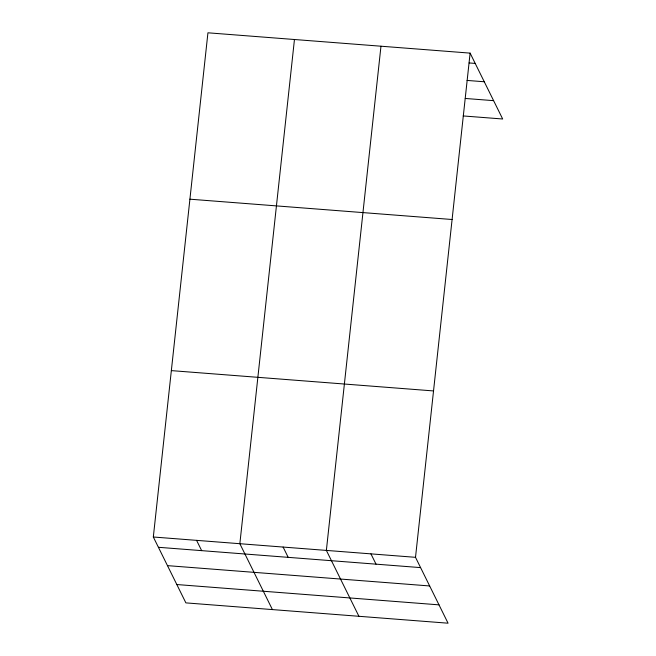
<?xml version="1.0" encoding="UTF-8"?>
<svg xmlns="http://www.w3.org/2000/svg" width="656" height="656" viewBox="0 0 656 656"><rect width="100%" height="100%" fill="white"/><g stroke="black" fill="none" stroke-linecap="round" stroke-linejoin="round"><path stroke-width="0.98" d="M470.114 53.12L415.51 557.321L448.064 623.2L185.886 602.88L153.324 537.002L207.936 32.8L470.114 53.12L502.676 118.998L463.169 115.94M294.454 39.508L239.85 543.709L272.404 609.588M380.972 46.215L326.368 550.409L358.922 616.287M469.122 62.943L475.198 63.419M467.047 80.426L484.267 81.762M465.243 98.457L493.607 100.655M189.912 199.186L452.091 219.506M171.347 370.615L433.526 390.935M153.324 537.002L415.51 557.321M158.416 547.293L420.594 567.612M167.477 565.636L429.664 585.956M176.817 584.537L439.003 604.857M370.935 553.869L376.027 564.16M283.105 547.063L288.197 557.354M196.587 540.355L201.671 550.646"/></g></svg>
